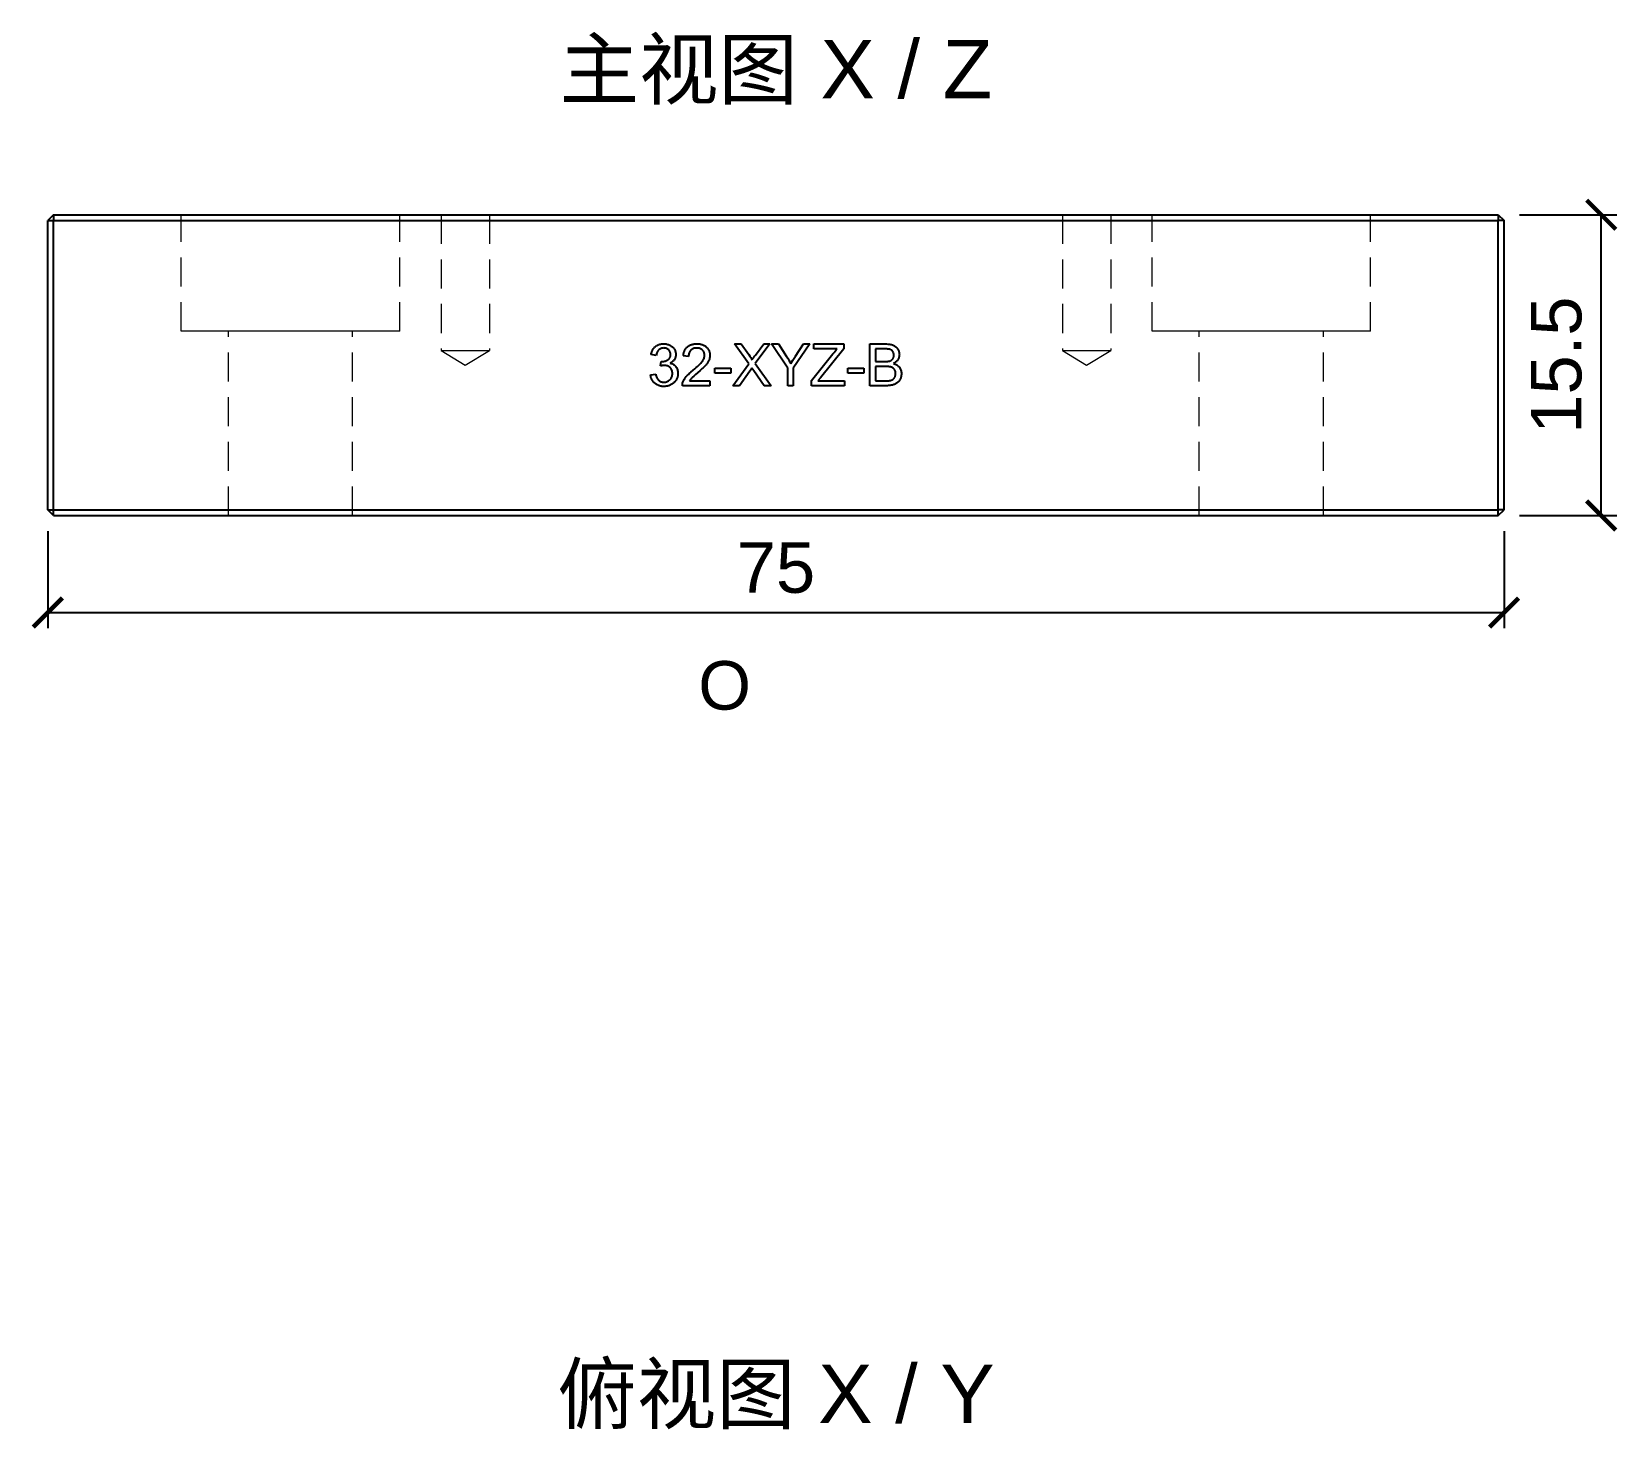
# Model space of a CAD drawing. Header units: millimetres. Extents: x 10 to 676, y 54 to 273.
# Drawn here: x 122.7 to 204.3, y 135.2 to 207.2 of the extents above; entities that cross this region are included whole.
import ezdxf
from ezdxf.enums import TextEntityAlignment as Align

# ---------------------------------------------------------------- set-up
doc = ezdxf.new("R2010")
doc.units = ezdxf.units.MM
doc.linetypes.add('WP_HIDDEN', pattern=[2.3, 1.5, -0.8])
for name, color, linetype, lineweight in [('ANNOTATIONS', 7, 'CONTINUOUS', 18), ('DIMENSIONS', 7, 'CONTINUOUS', 18), ('HIDDEN', 7, 'WP_HIDDEN', 13), ('VISIBLE', 7, 'CONTINUOUS', 25)]:
    doc.layers.add(name, color=color, linetype=linetype, lineweight=lineweight)
doc.styles.add('CJK', font='Arial Unicode.ttf')
doc.styles.add('OpenSansCondensed-Light', font='OpenSansCondensed-Light.ttf')
doc.dimstyles.new('EZDXF', dxfattribs={"dimtxt": 0.25, "dimasz": 0.175, "dimexe": 0.375, "dimexo": 0.125, "dimgap": 0.1, "dimtad": 1, "dimlfac": 100, "dimzin": 12, "dimdsep": 46, "dimtxsty": 'OpenSansCondensed-Light', "dimblk": 'ARCHTICK', "dimcen": 2.5, "dimazin": 3, "dimtfac": 0.5, "dimtmove": 2, "dimatfit": 3})

# ---------------------------------------------------------------- blocks, each defined once
blk = doc.blocks.new('_ARCHTICK')
at = {"color": 0, "linetype": 'BYBLOCK', "const_width": 0.15}
blk.add_lwpolyline([(-0.5, -0.5), (0.5, 0.5)], dxfattribs=at)

msp = doc.modelspace()

# ---------------------------------------------------------------- linework, layer by layer
at = {"layer": 'HIDDEN'}
for p, q in [((130.375, 191.75), (130.375, 197.75)), ((141.625, 191.75), (141.625, 197.75)), ((143.75, 197.75), (143.75, 190.75)), ((146.25, 197.75), (146.25, 190.75)), ((175.75, 197.75), (175.75, 190.75)), ((178.25, 197.75), (178.25, 190.75)), ((180.375, 191.75), (180.375, 197.75)), ((191.625, 191.75), (191.625, 197.75)), ((132.8, 182.25), (132.8, 191.75)), ((139.2, 182.25), (139.2, 191.75)), ((182.8, 182.25), (182.8, 191.75)), ((189.2, 182.25), (189.2, 191.75)), ((143.75, 190.75), (145, 189.99892)), ((145, 189.99892), (146.25, 190.75)), ((175.75, 190.75), (177, 189.99892)), ((177, 189.99892), (178.25, 190.75))]:
    msp.add_line(p, q, dxfattribs=at)
for points in [[(141.625, 197.75), (141.48397, 197.75), (141.06795, 197.75), (140.3978, 197.75), (139.50713, 197.75), (138.4406, 197.75), (137.25168, 197.75), (136, 197.75), (134.74832, 197.75), (133.5594, 197.75), (132.49287, 197.75), (131.6022, 197.75), (130.93205, 197.75), (130.51603, 197.75), (130.375, 197.75)], [(143.75, 197.75), (143.78134, 197.75), (143.87379, 197.75), (144.02271, 197.75), (144.22064, 197.75), (144.45765, 197.75), (144.72185, 197.75), (145, 197.75), (145.27815, 197.75), (145.54235, 197.75), (145.77936, 197.75), (145.97729, 197.75), (146.12621, 197.75), (146.21866, 197.75), (146.25, 197.75)], [(175.75, 197.75), (175.78134, 197.75), (175.87379, 197.75), (176.02271, 197.75), (176.22064, 197.75), (176.45765, 197.75), (176.72185, 197.75), (177, 197.75), (177.27815, 197.75), (177.54235, 197.75), (177.77936, 197.75), (177.97729, 197.75), (178.12621, 197.75), (178.21866, 197.75), (178.25, 197.75)], [(191.625, 197.75), (191.48397, 197.75), (191.06795, 197.75), (190.3978, 197.75), (189.50713, 197.75), (188.4406, 197.75), (187.25168, 197.75), (186, 197.75), (184.74832, 197.75), (183.5594, 197.75), (182.49287, 197.75), (181.6022, 197.75), (180.93205, 197.75), (180.51603, 197.75), (180.375, 197.75)], [(141.625, 191.75), (141.48397, 191.75), (141.06795, 191.75), (140.3978, 191.75), (139.50713, 191.75), (138.4406, 191.75), (137.25168, 191.75), (136, 191.75), (134.74832, 191.75), (133.5594, 191.75), (132.49287, 191.75), (131.6022, 191.75), (130.93205, 191.75), (130.51603, 191.75), (130.375, 191.75)], [(139.2, 191.75), (139.11977, 191.75), (138.8831, 191.75), (138.50186, 191.75), (137.99517, 191.75), (137.38843, 191.75), (136.71207, 191.75), (136, 191.75), (135.28793, 191.75), (134.61157, 191.75), (134.00483, 191.75), (133.49814, 191.75), (133.1169, 191.75), (132.88023, 191.75), (132.8, 191.75)], [(191.625, 191.75), (191.48397, 191.75), (191.06795, 191.75), (190.3978, 191.75), (189.50713, 191.75), (188.4406, 191.75), (187.25168, 191.75), (186, 191.75), (184.74832, 191.75), (183.5594, 191.75), (182.49287, 191.75), (181.6022, 191.75), (180.93205, 191.75), (180.51603, 191.75), (180.375, 191.75)], [(189.2, 191.75), (189.11977, 191.75), (188.8831, 191.75), (188.50186, 191.75), (187.99517, 191.75), (187.38843, 191.75), (186.71207, 191.75), (186, 191.75), (185.28793, 191.75), (184.61157, 191.75), (184.00483, 191.75), (183.49814, 191.75), (183.1169, 191.75), (182.88023, 191.75), (182.8, 191.75)], [(143.75, 190.75), (143.78134, 190.75), (143.87379, 190.75), (144.02271, 190.75), (144.22064, 190.75), (144.45765, 190.75), (144.72185, 190.75), (145, 190.75), (145.27815, 190.75), (145.54235, 190.75), (145.77936, 190.75), (145.97729, 190.75), (146.12621, 190.75), (146.21866, 190.75), (146.25, 190.75)], [(175.75, 190.75), (175.78134, 190.75), (175.87379, 190.75), (176.02271, 190.75), (176.22064, 190.75), (176.45765, 190.75), (176.72185, 190.75), (177, 190.75), (177.27815, 190.75), (177.54235, 190.75), (177.77936, 190.75), (177.97729, 190.75), (178.12621, 190.75), (178.21866, 190.75), (178.25, 190.75)], [(139.2, 182.25), (139.11977, 182.25), (138.8831, 182.25), (138.50186, 182.25), (137.99517, 182.25), (137.38843, 182.25), (136.71207, 182.25), (136, 182.25), (135.28793, 182.25), (134.61157, 182.25), (134.00483, 182.25), (133.49814, 182.25), (133.1169, 182.25), (132.88023, 182.25), (132.8, 182.25)], [(189.2, 182.25), (189.11977, 182.25), (188.8831, 182.25), (188.50186, 182.25), (187.99517, 182.25), (187.38843, 182.25), (186.71207, 182.25), (186, 182.25), (185.28793, 182.25), (184.61157, 182.25), (184.00483, 182.25), (183.49814, 182.25), (183.1169, 182.25), (182.88023, 182.25), (182.8, 182.25)]]:
    msp.add_lwpolyline(points, dxfattribs=at)
at = {"layer": 'VISIBLE'}
for p, q in [((123.8, 197.75), (123.5, 197.45)), ((123.8, 197.75), (123.8, 197.45)), ((123.8, 197.75), (198.2, 197.75)), ((198.2, 197.75), (198.2, 197.45)), ((198.2, 197.75), (198.5, 197.45)), ((123.5, 182.55), (123.5, 197.45)), ((123.5, 197.45), (123.8, 197.45)), ((123.8, 182.55), (123.8, 197.45)), ((123.8, 197.45), (198.2, 197.45)), ((198.2, 182.55), (198.2, 197.45)), ((198.5, 197.45), (198.2, 197.45)), ((198.5, 182.55), (198.5, 197.45)), ((155.0352, 191.07945), (155.06355, 191.08573)), ((155.06355, 191.08573), (155.09255, 191.09087)), ((155.09255, 191.09087), (155.1222, 191.09486)), ((155.1222, 191.09486), (155.15251, 191.09772)), ((155.15251, 191.09772), (155.21509, 191.1)), ((155.21509, 191.1), (155.25871, 191.09882)), ((155.25871, 191.09882), (155.30146, 191.09527)), ((155.30146, 191.09527), (155.34334, 191.08936)), ((155.34334, 191.08936), (155.38435, 191.08109)), ((156.71485, 191.07759), (156.74785, 191.08444)), ((156.74785, 191.08444), (156.78183, 191.09004)), ((156.78183, 191.09004), (156.81679, 191.0944)), ((156.81679, 191.0944), (156.85272, 191.09751)), ((156.85272, 191.09751), (156.88962, 191.09938)), ((156.88962, 191.09938), (156.9275, 191.1)), ((156.9275, 191.1), (156.96573, 191.09933)), ((156.96573, 191.09933), (157.00295, 191.09732)), ((157.00295, 191.09732), (157.03916, 191.09396)), ((157.03916, 191.09396), (157.07437, 191.08926)), ((157.07437, 191.08926), (157.10856, 191.08322)), ((157.10856, 191.08322), (157.14174, 191.07584)), ((158.87343, 191.09119), (159.21268, 191.09119)), ((159.60774, 190.06021), (158.87343, 191.09119)), ((159.21268, 191.09119), (159.60334, 190.53899)), ((160.69012, 191.09119), (159.93378, 190.07637)), ((159.947, 190.51989), (160.38024, 191.09119)), ((160.38024, 191.09119), (160.69012, 191.09119)), ((160.77677, 191.09119), (161.12336, 191.09119)), ((161.60654, 189.8502), (160.77677, 191.09119)), ((161.12336, 191.09119), (161.5478, 190.44206)), ((162.7506, 191.09119), (161.89146, 189.8502)), ((162.0016, 190.45821), (162.41869, 191.09119)), ((162.41869, 191.09119), (162.7506, 191.09119)), ((162.95915, 191.09119), (164.5012, 191.09119)), ((162.95915, 190.83712), (162.95915, 191.09119)), ((164.5012, 191.09119), (164.5012, 190.83712)), ((165.83324, 191.09119), (166.64099, 191.09119)), ((165.83324, 188.93818), (165.83324, 191.09119)), ((166.64099, 191.09119), (166.70114, 191.09017)), ((166.70114, 191.09017), (166.75825, 191.0871)), ((166.75825, 191.0871), (166.8123, 191.082)), ((154.56742, 190.54192), (154.58147, 190.60651)), ((154.83178, 190.49493), (154.56742, 190.54192)), ((154.58147, 190.60651), (154.59937, 190.66735)), ((154.59937, 190.66735), (154.60976, 190.69637)), ((154.60976, 190.69637), (154.62112, 190.72446)), ((154.62112, 190.72446), (154.63344, 190.75161)), ((154.63344, 190.75161), (154.64673, 190.77782)), ((154.64673, 190.77782), (154.66098, 190.8031)), ((154.66098, 190.8031), (154.67619, 190.82744)), ((154.67619, 190.82744), (154.69237, 190.85085)), ((154.69237, 190.85085), (154.70951, 190.87333)), ((154.70951, 190.87333), (154.72762, 190.89487)), ((154.72762, 190.89487), (154.74669, 190.91547)), ((154.74669, 190.91547), (154.76672, 190.93514)), ((154.76672, 190.93514), (154.78772, 190.95387)), ((154.78772, 190.95387), (154.80952, 190.97157)), ((154.80952, 190.97157), (154.83198, 190.98812)), ((154.84027, 190.54188), (154.83178, 190.49493)), ((154.83198, 190.98812), (154.8551, 191.00353)), ((154.85105, 190.5858), (154.84027, 190.54188)), ((154.86413, 190.62669), (154.85105, 190.5858)), ((154.8551, 191.00353), (154.87886, 191.0178)), ((154.87951, 190.66455), (154.86413, 190.62669)), ((154.87886, 191.0178), (154.90329, 191.03093)), ((154.89718, 190.69939), (154.87951, 190.66455)), ((154.91714, 190.73119), (154.89718, 190.69939)), ((154.90329, 191.03093), (154.92836, 191.04292)), ((154.9394, 190.75997), (154.91714, 190.73119)), ((154.92836, 191.04292), (154.95409, 191.05376)), ((154.96395, 190.78571), (154.9394, 190.75997)), ((154.95409, 191.05376), (154.98047, 191.06347)), ((154.99046, 190.80843), (154.96395, 190.78571)), ((154.98047, 191.06347), (155.00751, 191.07203)), ((155.01857, 190.82812), (154.99046, 190.80843)), ((155.00751, 191.07203), (155.0352, 191.07945)), ((155.04828, 190.84478), (155.01857, 190.82812)), ((155.07961, 190.85841), (155.04828, 190.84478)), ((155.11254, 190.86901), (155.07961, 190.85841)), ((155.14707, 190.87659), (155.11254, 190.86901)), ((155.18321, 190.88113), (155.14707, 190.87659)), ((155.22096, 190.88264), (155.18321, 190.88113)), ((155.25898, 190.88115), (155.22096, 190.88264)), ((155.29522, 190.87668), (155.25898, 190.88115)), ((155.32966, 190.86922), (155.29522, 190.87668)), ((155.36232, 190.85878), (155.32966, 190.86922)), ((155.39318, 190.84535), (155.36232, 190.85878)), ((155.38435, 191.08109), (155.42448, 191.07046)), ((155.42225, 190.82895), (155.39318, 190.84535)), ((155.40401, 190.25398), (155.43832, 190.27463)), ((155.44954, 190.80956), (155.42225, 190.82895)), ((155.42448, 191.07046), (155.46374, 191.05746)), ((155.43832, 190.27463), (155.45468, 190.28602)), ((155.47503, 190.78718), (155.44954, 190.80956)), ((155.45468, 190.28602), (155.46998, 190.29815)), ((155.46374, 191.05746), (155.50213, 191.04209)), ((155.46998, 190.29815), (155.48424, 190.31103)), ((155.4981, 190.76254), (155.47503, 190.78718)), ((155.48424, 190.31103), (155.49743, 190.32466)), ((155.49743, 190.32466), (155.50957, 190.33903)), ((155.51808, 190.73633), (155.4981, 190.76254)), ((155.50213, 191.04209), (155.53965, 191.02437)), ((155.50957, 190.33903), (155.52065, 190.35415)), ((155.53499, 190.70857), (155.51808, 190.73633)), ((155.52065, 190.35415), (155.53068, 190.37001)), ((155.53068, 190.37001), (155.53965, 190.38662)), ((155.54883, 190.67924), (155.53499, 190.70857)), ((155.53965, 191.02437), (155.57565, 191.0046)), ((155.53965, 190.38662), (155.54757, 190.40397)), ((155.54757, 190.40397), (155.55443, 190.42207)), ((155.55959, 190.64835), (155.54883, 190.67924)), ((155.55443, 190.42207), (155.56024, 190.44091)), ((155.56728, 190.6159), (155.55959, 190.64835)), ((155.56024, 190.44091), (155.56499, 190.46051)), ((155.56499, 190.46051), (155.57132, 190.50193)), ((155.57189, 190.5819), (155.56728, 190.6159)), ((155.57132, 190.50193), (155.57343, 190.54633)), ((155.57343, 190.54633), (155.57189, 190.5819)), ((155.57565, 191.0046), (155.60946, 190.98311)), ((155.60946, 190.98311), (155.64109, 190.9599)), ((155.64109, 190.9599), (155.67054, 190.93496)), ((155.67054, 190.93496), (155.69782, 190.90831)), ((155.69782, 190.90831), (155.72291, 190.87994)), ((155.72291, 190.87994), (155.74582, 190.84984)), ((155.74582, 190.84984), (155.76656, 190.81802)), ((155.77023, 190.28638), (155.75038, 190.25848)), ((155.76656, 190.81802), (155.78497, 190.78509)), ((155.78778, 190.31541), (155.77023, 190.28638)), ((155.78497, 190.78509), (155.80093, 190.75166)), ((155.803, 190.34522), (155.78778, 190.31541)), ((155.80093, 190.75166), (155.81443, 190.71772)), ((155.81587, 190.37581), (155.803, 190.34522)), ((155.81443, 190.71772), (155.82548, 190.68328)), ((155.8264, 190.40718), (155.81587, 190.37581)), ((155.82548, 190.68328), (155.83408, 190.64833)), ((155.83459, 190.43933), (155.8264, 190.40718)), ((155.83408, 190.64833), (155.84022, 190.61288)), ((155.84045, 190.47225), (155.83459, 190.43933)), ((155.84022, 190.61288), (155.8439, 190.57692)), ((155.84396, 190.50596), (155.84045, 190.47225)), ((155.8439, 190.57692), (155.84513, 190.54045)), ((155.84513, 190.54045), (155.84396, 190.50596)), ((156.22844, 190.4773), (156.23253, 190.51474)), ((156.50013, 190.4494), (156.22844, 190.4773)), ((156.23253, 190.51474), (156.23782, 190.55104)), ((156.23782, 190.55104), (156.24432, 190.58622)), ((156.24432, 190.58622), (156.25203, 190.62026)), ((156.25203, 190.62026), (156.26094, 190.65318)), ((156.26094, 190.65318), (156.27105, 190.68496)), ((156.27105, 190.68496), (156.28237, 190.71562)), ((156.28237, 190.71562), (156.29489, 190.74514)), ((156.29489, 190.74514), (156.30862, 190.77354)), ((156.30862, 190.77354), (156.32355, 190.8008)), ((156.32355, 190.8008), (156.33969, 190.82694)), ((156.33969, 190.82694), (156.35703, 190.85194)), ((156.35703, 190.85194), (156.37558, 190.87581)), ((156.37558, 190.87581), (156.39533, 190.89856)), ((156.39533, 190.89856), (156.41629, 190.92017)), ((156.41629, 190.92017), (156.43845, 190.94065)), ((156.43845, 190.94065), (156.4617, 190.95995)), ((156.4617, 190.95995), (156.48593, 190.978)), ((156.48593, 190.978), (156.51113, 190.99481)), ((156.50227, 190.49869), (156.50013, 190.4494)), ((156.50794, 190.54523), (156.50227, 190.49869)), ((156.51714, 190.58901), (156.50794, 190.54523)), ((156.51113, 190.99481), (156.53731, 191.01037)), ((156.52987, 190.63004), (156.51714, 190.58901)), ((156.54614, 190.66832), (156.52987, 190.63004)), ((156.53731, 191.01037), (156.56446, 191.02468)), ((156.56595, 190.70384), (156.54614, 190.66832)), ((156.56446, 191.02468), (156.59259, 191.03776)), ((156.58928, 190.73661), (156.56595, 190.70384)), ((156.61615, 190.76662), (156.58928, 190.73661)), ((156.59259, 191.03776), (156.62169, 191.04958)), ((156.64599, 190.79347), (156.61615, 190.76662)), ((156.62169, 191.04958), (156.65177, 191.06016)), ((156.6782, 190.81674), (156.64599, 190.79347)), ((156.65177, 191.06016), (156.68282, 191.0695)), ((156.71281, 190.83643), (156.6782, 190.81674)), ((156.68282, 191.0695), (156.71485, 191.07759)), ((156.7498, 190.85254), (156.71281, 190.83643)), ((156.78918, 190.86507), (156.7498, 190.85254)), ((156.83094, 190.87402), (156.78918, 190.86507)), ((156.87509, 190.87939), (156.83094, 190.87402)), ((156.92163, 190.88117), (156.87509, 190.87939)), ((156.96572, 190.87949), (156.92163, 190.88117)), ((157.00768, 190.87443), (156.96572, 190.87949)), ((157.04751, 190.866), (157.00768, 190.87443)), ((157.0852, 190.85419), (157.04751, 190.866)), ((157.12075, 190.83901), (157.0852, 190.85419)), ((157.15418, 190.82046), (157.12075, 190.83901)), ((157.14174, 191.07584), (157.17391, 191.06711)), ((157.18546, 190.79853), (157.15418, 190.82046)), ((157.17391, 191.06711), (157.20507, 191.05704)), ((157.21462, 190.77323), (157.18546, 190.79853)), ((157.20507, 191.05704), (157.23523, 191.04563)), ((157.24095, 190.74548), (157.21462, 190.77323)), ((157.23252, 190.23194), (157.25758, 190.27312)), ((157.23523, 191.04563), (157.26437, 191.03288)), ((157.26377, 190.71618), (157.24095, 190.74548)), ((157.25758, 190.27312), (157.27878, 190.31372)), ((157.28308, 190.68535), (157.26377, 190.71618)), ((157.26437, 191.03288), (157.2925, 191.01878)), ((157.27878, 190.31372), (157.29613, 190.35376)), ((157.29888, 190.65299), (157.28308, 190.68535)), ((157.2925, 191.01878), (157.31963, 191.00335)), ((157.29613, 190.35376), (157.30962, 190.39321)), ((157.31117, 190.61908), (157.29888, 190.65299)), ((157.30962, 190.39321), (157.31926, 190.4321)), ((157.31995, 190.58364), (157.31117, 190.61908)), ((157.31926, 190.4321), (157.32504, 190.47041)), ((157.31963, 191.00335), (157.34574, 190.98657)), ((157.32521, 190.54666), (157.31995, 190.58364)), ((157.32504, 190.47041), (157.32697, 190.50814)), ((157.32697, 190.50814), (157.32521, 190.54666)), ((157.34574, 190.98657), (157.37084, 190.96844)), ((157.37084, 190.96844), (157.39494, 190.94898)), ((157.39494, 190.94898), (157.41802, 190.92817)), ((157.41802, 190.92817), (157.4399, 190.90637)), ((157.4399, 190.90637), (157.46036, 190.88393)), ((157.46036, 190.88393), (157.47941, 190.86084)), ((157.47941, 190.86084), (157.49705, 190.83712)), ((157.49705, 190.83712), (157.51328, 190.81275)), ((157.51328, 190.81275), (157.5281, 190.78773)), ((157.5281, 190.78773), (157.54151, 190.76208)), ((157.54151, 190.76208), (157.5535, 190.73578)), ((157.55819, 190.27947), (157.54579, 190.2482)), ((157.5535, 190.73578), (157.56409, 190.70884)), ((157.56893, 190.31089), (157.55819, 190.27947)), ((157.56409, 190.70884), (157.57326, 190.68126)), ((157.57801, 190.34244), (157.56893, 190.31089)), ((157.57326, 190.68126), (157.58102, 190.65303)), ((157.58545, 190.37413), (157.57801, 190.34244)), ((157.58102, 190.65303), (157.58737, 190.62417)), ((157.59123, 190.40596), (157.58545, 190.37413)), ((157.58737, 190.62417), (157.59231, 190.59466)), ((157.59536, 190.43793), (157.59123, 190.40596)), ((157.59231, 190.59466), (157.59584, 190.5645)), ((157.59784, 190.47003), (157.59536, 190.43793)), ((157.59584, 190.5645), (157.59796, 190.53371)), ((157.59866, 190.50227), (157.59784, 190.47003)), ((157.59796, 190.53371), (157.59866, 190.50227)), ((159.60334, 190.53899), (159.65988, 190.45803)), ((159.65988, 190.45803), (159.70761, 190.38698)), ((159.70761, 190.38698), (159.74653, 190.32585)), ((159.74653, 190.32585), (159.77664, 190.27463)), ((159.77664, 190.27463), (159.81427, 190.33402)), ((159.81427, 190.33402), (159.85521, 190.39469)), ((159.85521, 190.39469), (159.89945, 190.45665)), ((159.89945, 190.45665), (159.947, 190.51989)), ((161.5478, 190.44206), (161.60553, 190.351)), ((161.60553, 190.351), (161.66125, 190.25995)), ((161.87383, 190.25738), (161.93515, 190.35513)), ((161.93515, 190.35513), (162.0016, 190.45821)), ((162.83431, 189.20254), (163.93725, 190.58158)), ((164.16048, 190.83712), (162.95915, 190.83712)), ((164.5012, 190.83712), (163.29252, 189.34352)), ((163.93725, 190.58158), (163.99526, 190.65262)), ((163.99526, 190.65262), (164.0518, 190.71889)), ((164.0518, 190.71889), (164.10688, 190.78039)), ((164.10688, 190.78039), (164.16048, 190.83712)), ((166.11816, 190.83712), (166.11816, 190.18652)), ((166.54846, 190.83712), (166.11816, 190.83712)), ((166.65595, 190.83523), (166.54846, 190.83712)), ((166.70329, 190.83288), (166.65595, 190.83523)), ((166.74636, 190.82959), (166.70329, 190.83288)), ((166.78517, 190.82536), (166.74636, 190.82959)), ((166.8197, 190.82018), (166.78517, 190.82536)), ((166.8123, 191.082), (166.8633, 191.07485)), ((166.84997, 190.81407), (166.8197, 190.82018)), ((166.87597, 190.80701), (166.84997, 190.81407)), ((166.8633, 191.07485), (166.91125, 191.06566)), ((166.89914, 190.79868), (166.87597, 190.80701)), ((166.92094, 190.78874), (166.89914, 190.79868)), ((166.91125, 191.06566), (166.95615, 191.05443)), ((166.94137, 190.7772), (166.92094, 190.78874)), ((166.96041, 190.76405), (166.94137, 190.7772)), ((166.95068, 190.25444), (166.97032, 190.26851)), ((166.95615, 191.05443), (166.99799, 191.04115)), ((166.97808, 190.7493), (166.96041, 190.76405)), ((166.97032, 190.26851), (166.98827, 190.2839)), ((166.99438, 190.73294), (166.97808, 190.7493)), ((166.98827, 190.2839), (167.00455, 190.30063)), ((167.00929, 190.71497), (166.99438, 190.73294)), ((166.99799, 191.04115), (167.03678, 191.02583)), ((167.00455, 190.30063), (167.01916, 190.31869)), ((167.02283, 190.69539), (167.00929, 190.71497)), ((167.01916, 190.31869), (167.03207, 190.33801)), ((167.03488, 190.67462), (167.02283, 190.69539)), ((167.03207, 190.33801), (167.04325, 190.35853)), ((167.04532, 190.65303), (167.03488, 190.67462)), ((167.03678, 191.02583), (167.07304, 191.00839)), ((167.04325, 190.35853), (167.05272, 190.38024)), ((167.05415, 190.63065), (167.04532, 190.65303)), ((167.05272, 190.38024), (167.06046, 190.40314)), ((167.06138, 190.60746), (167.05415, 190.63065)), ((167.06046, 190.40314), (167.06649, 190.42723)), ((167.067, 190.58347), (167.06138, 190.60746)), ((167.06649, 190.42723), (167.07079, 190.45252)), ((167.07102, 190.55867), (167.067, 190.58347)), ((167.07079, 190.45252), (167.07337, 190.479)), ((167.07343, 190.53308), (167.07102, 190.55867)), ((167.07304, 191.00839), (167.10728, 190.98875)), ((167.07337, 190.479), (167.07423, 190.50668)), ((167.07423, 190.50668), (167.07343, 190.53308)), ((167.10728, 190.98875), (167.13949, 190.96691)), ((167.13949, 190.96691), (167.16969, 190.94286)), ((167.16969, 190.94286), (167.19787, 190.91661)), ((167.19787, 190.91661), (167.22403, 190.88815)), ((167.22403, 190.88815), (167.24817, 190.85749)), ((167.24817, 190.85749), (167.27029, 190.82463)), ((167.27984, 190.28051), (167.25992, 190.25077)), ((167.27029, 190.82463), (167.29009, 190.79048)), ((167.29739, 190.31123), (167.27984, 190.28051)), ((167.29009, 190.79048), (167.30724, 190.75593)), ((167.31261, 190.34246), (167.29739, 190.31123)), ((167.30724, 190.75593), (167.32175, 190.72099)), ((167.32548, 190.3742), (167.31261, 190.34246)), ((167.32175, 190.72099), (167.33363, 190.68566)), ((167.33601, 190.40644), (167.32548, 190.3742)), ((167.33363, 190.68566), (167.34286, 190.64995)), ((167.34421, 190.43919), (167.33601, 190.40644)), ((167.34286, 190.64995), (167.34946, 190.61384)), ((167.35006, 190.47244), (167.34421, 190.43919)), ((167.34946, 190.61384), (167.35342, 190.57734)), ((167.35357, 190.50619), (167.35006, 190.47244)), ((167.35342, 190.57734), (167.35474, 190.54045)), ((167.35474, 190.54045), (167.35357, 190.50619)), ((154.54099, 189.50654), (154.80534, 189.54179)), ((154.54492, 189.47334), (154.54099, 189.50654)), ((154.55011, 189.44091), (154.54492, 189.47334)), ((154.80534, 189.54179), (154.81772, 189.48758)), ((154.81772, 189.48758), (154.8321, 189.43729)), ((155.06235, 189.95741), (155.09172, 190.18945)), ((155.11586, 189.97026), (155.06235, 189.95741)), ((155.09172, 190.18945), (155.13431, 190.18652)), ((155.16479, 189.97944), (155.11586, 189.97026)), ((155.13431, 190.18652), (155.17601, 190.18789)), ((155.20912, 189.98495), (155.16479, 189.97944)), ((155.17601, 190.18789), (155.21665, 190.19202)), ((155.24887, 189.98678), (155.20912, 189.98495)), ((155.21665, 190.19202), (155.25623, 190.19891)), ((155.29375, 189.98494), (155.24887, 189.98678)), ((155.25623, 190.19891), (155.29476, 190.20854)), ((155.33662, 189.97939), (155.29375, 189.98494)), ((155.29476, 190.20854), (155.33223, 190.22094)), ((155.33223, 190.22094), (155.36865, 190.23608)), ((155.37746, 189.97016), (155.33662, 189.97939)), ((155.36865, 190.23608), (155.40401, 190.25398)), ((155.41629, 189.95723), (155.37746, 189.97016)), ((155.4531, 189.9406), (155.41629, 189.95723)), ((155.48788, 189.92028), (155.4531, 189.9406)), ((155.52065, 189.89627), (155.48788, 189.92028)), ((155.5514, 189.86856), (155.52065, 189.89627)), ((155.58406, 190.1219), (155.54846, 190.10427)), ((155.54846, 190.10427), (155.59486, 190.09178)), ((155.57928, 189.838), (155.5514, 189.86856)), ((155.60345, 189.80545), (155.57928, 189.838)), ((155.6174, 190.14099), (155.58406, 190.1219)), ((155.59486, 190.09178), (155.6386, 190.07632)), ((155.62389, 189.77091), (155.60345, 189.80545)), ((155.64849, 190.16155), (155.6174, 190.14099)), ((155.64062, 189.73436), (155.62389, 189.77091)), ((155.6386, 190.07632), (155.67968, 190.05791)), ((155.65363, 189.69582), (155.64062, 189.73436)), ((155.67734, 190.18358), (155.64849, 190.16155)), ((155.65229, 189.43371), (155.66233, 189.47662)), ((155.66293, 189.65529), (155.65363, 189.69582)), ((155.66233, 189.47662), (155.66835, 189.52146)), ((155.6685, 189.61275), (155.66293, 189.65529)), ((155.66835, 189.52146), (155.67036, 189.56822)), ((155.67036, 189.56822), (155.6685, 189.61275)), ((155.70393, 190.20708), (155.67734, 190.18358)), ((155.67968, 190.05791), (155.71809, 190.03653)), ((155.72828, 190.23204), (155.70393, 190.20708)), ((155.71809, 190.03653), (155.75384, 190.0122)), ((155.75038, 190.25848), (155.72828, 190.23204)), ((155.75384, 190.0122), (155.78693, 189.9849)), ((155.78693, 189.9849), (155.81736, 189.95464)), ((155.81736, 189.95464), (155.84513, 189.92143)), ((155.84513, 189.92143), (155.86991, 189.88564)), ((155.86991, 189.88564), (155.89139, 189.84768)), ((155.89139, 189.84768), (155.90956, 189.80753)), ((155.90956, 189.80753), (155.92443, 189.7652)), ((155.92443, 189.7652), (155.936, 189.7207)), ((155.936, 189.7207), (155.94426, 189.67401)), ((155.94364, 189.47138), (155.93802, 189.43848)), ((155.94766, 189.50495), (155.94364, 189.47138)), ((155.94426, 189.67401), (155.94922, 189.62514)), ((155.95006, 189.53919), (155.94766, 189.50495)), ((155.94922, 189.62514), (155.95087, 189.5741)), ((155.95087, 189.5741), (155.95006, 189.53919)), ((156.41496, 189.44408), (156.44988, 189.48139)), ((156.44988, 189.48139), (156.48812, 189.52008)), ((156.48812, 189.52008), (156.52969, 189.56015)), ((156.52969, 189.56015), (156.57459, 189.60159)), ((156.57459, 189.60159), (156.62281, 189.64441)), ((156.62281, 189.64441), (156.72924, 189.73418)), ((156.72924, 189.73418), (156.81343, 189.80427)), ((156.85444, 189.51457), (156.76742, 189.4388)), ((156.81343, 189.80427), (156.89051, 189.87062)), ((156.96275, 189.60641), (156.85444, 189.51457)), ((156.89051, 189.87062), (156.96048, 189.93323)), ((156.96048, 189.93323), (157.02333, 189.99211)), ((157.09506, 189.72041), (156.96275, 189.60641)), ((157.02333, 189.99211), (157.07907, 190.04724)), ((157.07907, 190.04724), (157.1277, 190.09863)), ((157.20709, 189.82156), (157.09506, 189.72041)), ((157.1277, 190.09863), (157.16921, 190.14628)), ((157.16921, 190.14628), (157.2036, 190.19019)), ((157.2036, 190.19019), (157.23252, 190.23194)), ((157.2555, 189.86732), (157.20709, 189.82156)), ((157.29884, 189.90986), (157.2555, 189.86732)), ((157.3371, 189.94919), (157.29884, 189.90986)), ((157.37029, 189.98531), (157.3371, 189.94919)), ((157.39986, 190.01962), (157.37029, 189.98531)), ((157.42725, 190.05351), (157.39986, 190.01962)), ((157.45246, 190.08699), (157.42725, 190.05351)), ((157.47548, 190.12006), (157.45246, 190.08699)), ((157.49633, 190.15271), (157.47548, 190.12006)), ((157.515, 190.18495), (157.49633, 190.15271)), ((157.53149, 190.21678), (157.515, 190.18495)), ((157.54579, 190.2482), (157.53149, 190.21678)), ((157.85567, 189.8502), (158.66782, 189.8502)), ((157.85567, 189.58438), (157.85567, 189.8502)), ((158.66782, 189.58438), (157.85567, 189.58438)), ((158.66782, 189.8502), (158.66782, 189.58438)), ((158.77503, 188.93818), (159.60774, 190.06021)), ((159.65768, 189.68865), (159.11722, 188.93818)), ((159.6988, 189.75107), (159.65768, 189.68865)), ((159.76048, 189.8502), (159.6988, 189.75107)), ((159.80821, 189.7753), (159.76048, 189.8502)), ((159.85447, 189.70628), (159.80821, 189.7753)), ((160.3964, 188.93818), (159.85447, 189.70628)), ((159.93378, 190.07637), (160.74887, 188.93818)), ((161.60654, 188.93818), (161.60654, 189.8502)), ((161.66125, 190.25995), (161.71494, 190.16889)), ((161.71494, 190.16889), (161.76662, 190.07784)), ((161.76662, 190.07784), (161.81766, 190.16494)), ((161.81766, 190.16494), (161.87383, 190.25738)), ((161.89146, 189.8502), (161.89146, 188.93818)), ((164.70681, 189.8502), (165.51896, 189.8502)), ((164.70681, 189.58438), (164.70681, 189.8502)), ((165.51896, 189.58438), (164.70681, 189.58438)), ((165.51896, 189.8502), (165.51896, 189.58438)), ((166.11816, 190.18652), (166.58371, 190.18652)), ((166.11816, 189.93244), (166.11816, 189.19226)), ((166.61602, 189.93244), (166.11816, 189.93244)), ((166.58371, 190.18652), (166.67174, 190.18808)), ((166.71281, 189.93019), (166.61602, 189.93244)), ((166.67174, 190.18808), (166.74636, 190.19276)), ((166.7567, 189.92738), (166.71281, 189.93019)), ((166.74636, 190.19276), (166.77865, 190.19627)), ((166.79758, 189.92345), (166.7567, 189.92738)), ((166.77865, 190.19627), (166.80759, 190.20056)), ((166.83545, 189.91839), (166.79758, 189.92345)), ((166.80759, 190.20056), (166.83317, 190.20563)), ((166.83317, 190.20563), (166.85541, 190.21148)), ((166.87032, 189.9122), (166.83545, 189.91839)), ((166.85541, 190.21148), (166.88174, 190.22022)), ((166.90219, 189.9049), (166.87032, 189.9122)), ((166.88174, 190.22022), (166.9064, 190.2303)), ((166.93104, 189.89646), (166.90219, 189.9049)), ((166.9064, 190.2303), (166.92938, 190.2417)), ((166.92938, 190.2417), (166.95068, 190.25444)), ((166.95765, 189.88664), (166.93104, 189.89646)), ((166.98276, 189.87517), (166.95765, 189.88664)), ((167.00639, 189.86204), (166.98276, 189.87517)), ((167.02852, 189.84726), (167.00639, 189.86204)), ((167.04916, 189.83083), (167.02852, 189.84726)), ((167.06831, 189.81275), (167.04916, 189.83083)), ((167.0903, 190.10317), (167.05367, 190.08371)), ((167.05367, 190.08371), (167.10109, 190.06813)), ((167.08597, 189.79302), (167.06831, 189.81275)), ((167.10214, 189.77163), (167.08597, 189.79302)), ((167.12453, 190.1241), (167.0903, 190.10317)), ((167.10109, 190.06813), (167.14569, 190.05003)), ((167.11659, 189.74892), (167.10214, 189.77163)), ((167.12912, 189.72523), (167.11659, 189.74892)), ((167.15638, 190.1465), (167.12453, 190.1241)), ((167.13972, 189.70055), (167.12912, 189.72523)), ((167.1484, 189.67488), (167.13972, 189.70055)), ((167.14569, 190.05003), (167.18747, 190.0294)), ((167.14718, 189.44331), (167.15317, 189.4656)), ((167.15514, 189.64823), (167.1484, 189.67488)), ((167.15317, 189.4656), (167.15783, 189.48865)), ((167.15996, 189.62059), (167.15514, 189.64823)), ((167.18585, 190.17036), (167.15638, 190.1465)), ((167.15783, 189.48865), (167.16116, 189.51246)), ((167.16285, 189.59196), (167.15996, 189.62059)), ((167.16116, 189.51246), (167.16315, 189.53703)), ((167.16382, 189.56235), (167.16285, 189.59196)), ((167.16315, 189.53703), (167.16382, 189.56235)), ((167.21293, 190.19569), (167.18585, 190.17036)), ((167.18747, 190.0294), (167.22642, 190.00624)), ((167.23762, 190.2225), (167.21293, 190.19569)), ((167.22642, 190.00624), (167.26255, 189.98056)), ((167.25992, 190.25077), (167.23762, 190.2225)), ((167.26255, 189.98056), (167.29586, 189.95236)), ((167.29586, 189.95236), (167.32634, 189.92164)), ((167.32634, 189.92164), (167.35401, 189.88838)), ((167.35401, 189.88838), (167.37862, 189.85309)), ((167.37862, 189.85309), (167.39995, 189.81624)), ((167.39995, 189.81624), (167.41799, 189.77782)), ((167.41799, 189.77782), (167.43276, 189.73785)), ((167.43276, 189.73785), (167.44425, 189.69632)), ((167.45003, 189.45189), (167.44304, 189.41641)), ((167.44425, 189.69632), (167.45245, 189.65322)), ((167.45502, 189.48805), (167.45003, 189.45189)), ((167.45245, 189.65322), (167.45737, 189.60857)), ((167.45801, 189.52487), (167.45502, 189.48805)), ((167.45737, 189.60857), (167.45901, 189.56235)), ((167.45901, 189.56235), (167.45801, 189.52487)), ((154.55655, 189.40927), (154.55011, 189.44091)), ((154.56426, 189.3784), (154.55655, 189.40927)), ((154.57321, 189.34832), (154.56426, 189.3784)), ((154.58343, 189.31902), (154.57321, 189.34832)), ((154.5949, 189.29049), (154.58343, 189.31902)), ((154.60763, 189.26275), (154.5949, 189.29049)), ((154.62161, 189.23579), (154.60763, 189.26275)), ((154.63685, 189.2096), (154.62161, 189.23579)), ((154.65335, 189.1842), (154.63685, 189.2096)), ((154.6711, 189.15958), (154.65335, 189.1842)), ((154.69011, 189.13574), (154.6711, 189.15958)), ((154.71037, 189.11268), (154.69011, 189.13574)), ((154.73189, 189.09039), (154.71037, 189.11268)), ((154.75467, 189.06889), (154.73189, 189.09039)), ((154.77845, 189.04844), (154.75467, 189.06889)), ((154.80299, 189.02931), (154.77845, 189.04844)), ((154.82827, 189.0115), (154.80299, 189.02931)), ((154.85431, 188.995), (154.82827, 189.0115)), ((154.8321, 189.43729), (154.84847, 189.39092)), ((154.84847, 189.39092), (154.86684, 189.34848)), ((154.8811, 188.97983), (154.85431, 188.995)), ((154.86684, 189.34848), (154.8872, 189.30996)), ((154.90864, 188.96597), (154.8811, 188.97983)), ((154.8872, 189.30996), (154.90957, 189.27537)), ((154.93693, 188.95344), (154.90864, 188.96597)), ((154.90957, 189.27537), (154.93393, 189.2447)), ((154.93393, 189.2447), (154.96028, 189.21796)), ((154.96597, 188.94222), (154.93693, 188.95344)), ((154.96028, 189.21796), (154.98838, 189.19472)), ((154.99577, 188.93233), (154.96597, 188.94222)), ((154.98838, 189.19472), (155.01797, 189.17459)), ((155.02631, 188.92375), (154.99577, 188.93233)), ((155.01797, 189.17459), (155.04905, 189.15755)), ((155.05761, 188.91649), (155.02631, 188.92375)), ((155.04905, 189.15755), (155.08163, 189.14361)), ((155.08966, 188.91056), (155.05761, 188.91649)), ((155.08163, 189.14361), (155.11569, 189.13277)), ((155.12246, 188.90594), (155.08966, 188.91056)), ((155.11569, 189.13277), (155.15125, 189.12502)), ((155.15601, 188.90264), (155.12246, 188.90594)), ((155.15125, 189.12502), (155.1883, 189.12037)), ((155.19031, 188.90066), (155.15601, 188.90264)), ((155.1883, 189.12037), (155.22684, 189.11883)), ((155.22537, 188.9), (155.19031, 188.90066)), ((155.26423, 188.90077), (155.22537, 188.9)), ((155.22684, 189.11883), (155.27256, 189.12084)), ((155.30224, 188.90306), (155.26423, 188.90077)), ((155.27256, 189.12084), (155.31647, 189.1269)), ((155.3394, 188.90689), (155.30224, 188.90306)), ((155.31647, 189.1269), (155.35856, 189.137)), ((155.37572, 188.91225), (155.3394, 188.90689)), ((155.35856, 189.137), (155.39885, 189.15113)), ((155.41118, 188.91915), (155.37572, 188.91225)), ((155.39885, 189.15113), (155.43732, 189.16931)), ((155.4458, 188.92757), (155.41118, 188.91915)), ((155.43732, 189.16931), (155.47398, 189.19152)), ((155.47957, 188.93753), (155.4458, 188.92757)), ((155.47398, 189.19152), (155.50882, 189.21777)), ((155.51248, 188.94902), (155.47957, 188.93753)), ((155.50882, 189.21777), (155.54186, 189.24806)), ((155.54455, 188.96204), (155.51248, 188.94902)), ((155.54186, 189.24806), (155.57197, 189.28134)), ((155.57577, 188.97659), (155.54455, 188.96204)), ((155.57197, 189.28134), (155.59808, 189.31654)), ((155.60614, 188.99267), (155.57577, 188.97659)), ((155.59808, 189.31654), (155.62016, 189.35367)), ((155.63566, 189.01028), (155.60614, 188.99267)), ((155.62016, 189.35367), (155.63823, 189.39272)), ((155.66434, 189.02943), (155.63566, 189.01028)), ((155.63823, 189.39272), (155.65229, 189.43371)), ((155.69216, 189.05011), (155.66434, 189.02943)), ((155.71913, 189.07232), (155.69216, 189.05011)), ((155.74526, 189.09606), (155.71913, 189.07232)), ((155.77016, 189.1209), (155.74526, 189.09606)), ((155.79345, 189.14642), (155.77016, 189.1209)), ((155.81513, 189.1726), (155.79345, 189.14642)), ((155.83521, 189.19946), (155.81513, 189.1726)), ((155.85369, 189.22699), (155.83521, 189.19946)), ((155.87055, 189.25519), (155.85369, 189.22699)), ((155.88581, 189.28406), (155.87055, 189.25519)), ((155.89947, 189.3136), (155.88581, 189.28406)), ((155.91151, 189.34381), (155.89947, 189.3136)), ((155.92195, 189.3747), (155.91151, 189.34381)), ((155.93079, 189.40625), (155.92195, 189.3747)), ((155.93802, 189.43848), (155.93079, 189.40625)), ((156.1785, 188.93818), (156.17933, 188.98546)), ((157.6016, 188.93818), (156.1785, 188.93818)), ((156.17933, 188.98546), (156.18475, 189.03181)), ((156.18475, 189.03181), (156.19475, 189.07724)), ((156.19475, 189.07724), (156.20935, 189.12176)), ((156.20935, 189.12176), (156.22395, 189.15804)), ((156.22395, 189.15804), (156.2406, 189.19418)), ((156.2406, 189.19418), (156.25929, 189.23019)), ((156.25929, 189.23019), (156.28002, 189.26605)), ((156.28002, 189.26605), (156.3028, 189.30178)), ((156.3028, 189.30178), (156.32762, 189.33737)), ((156.32762, 189.33737), (156.35448, 189.37283)), ((156.35448, 189.37283), (156.38338, 189.40814)), ((156.38338, 189.40814), (156.41496, 189.44408)), ((156.56916, 189.22819), (156.54566, 189.19226)), ((156.54566, 189.19226), (157.6016, 189.19226)), ((156.59559, 189.26404), (156.56916, 189.22819)), ((156.62497, 189.29979), (156.59559, 189.26404)), ((156.65728, 189.33545), (156.62497, 189.29979)), ((156.7017, 189.37909), (156.65728, 189.33545)), ((156.76742, 189.4388), (156.7017, 189.37909)), ((157.6016, 189.19226), (157.6016, 188.93818)), ((159.11722, 188.93818), (158.77503, 188.93818)), ((160.74887, 188.93818), (160.3964, 188.93818)), ((161.89146, 188.93818), (161.60654, 188.93818)), ((162.83431, 188.93818), (162.83431, 189.20254)), ((164.53645, 188.93818), (162.83431, 188.93818)), ((163.29252, 189.34352), (163.16182, 189.19226)), ((163.16182, 189.19226), (164.53645, 189.19226)), ((164.53645, 189.19226), (164.53645, 188.93818)), ((166.65421, 188.93818), (165.83324, 188.93818)), ((166.11816, 189.19226), (166.65421, 189.19226)), ((166.65421, 189.19226), (166.71809, 189.1929)), ((166.75302, 188.94043), (166.65421, 188.93818)), ((166.71809, 189.1929), (166.7717, 189.19483)), ((166.79943, 188.94324), (166.75302, 188.94043)), ((166.7717, 189.19483), (166.81502, 189.19804)), ((166.84384, 188.94718), (166.79943, 188.94324)), ((166.81502, 189.19804), (166.84806, 189.20254)), ((166.88626, 188.95224), (166.84384, 188.94718)), ((166.84806, 189.20254), (166.89524, 189.21282)), ((166.92668, 188.95842), (166.88626, 188.95224)), ((166.89524, 189.21282), (166.93838, 189.22603)), ((166.96511, 188.96573), (166.92668, 188.95842)), ((166.93838, 189.22603), (166.97749, 189.24219)), ((167.00154, 188.97417), (166.96511, 188.96573)), ((166.97749, 189.24219), (167.01255, 189.26128)), ((167.03622, 188.9837), (167.00154, 188.97417)), ((167.01255, 189.26128), (167.0287, 189.27215)), ((167.0287, 189.27215), (167.04413, 189.28418)), ((167.06941, 188.99431), (167.03622, 188.9837)), ((167.04413, 189.28418), (167.05881, 189.29739)), ((167.05881, 189.29739), (167.07276, 189.31177)), ((167.10112, 189.006), (167.06941, 188.99431)), ((167.07276, 189.31177), (167.08598, 189.32731)), ((167.08598, 189.32731), (167.09846, 189.34403)), ((167.09846, 189.34403), (167.11021, 189.36192)), ((167.13133, 189.01878), (167.10112, 189.006)), ((167.11021, 189.36192), (167.12123, 189.38097)), ((167.12123, 189.38097), (167.13121, 189.401)), ((167.13121, 189.401), (167.13986, 189.42177)), ((167.16004, 189.03262), (167.13133, 189.01878)), ((167.13986, 189.42177), (167.14718, 189.44331)), ((167.18727, 189.04755), (167.16004, 189.03262)), ((167.21301, 189.06356), (167.18727, 189.04755)), ((167.23725, 189.08064), (167.21301, 189.06356)), ((167.26028, 189.09919), (167.23725, 189.08064)), ((167.28236, 189.11961), (167.26028, 189.09919)), ((167.30351, 189.14188), (167.28236, 189.11961)), ((167.32371, 189.166), (167.30351, 189.14188)), ((167.34298, 189.19199), (167.32371, 189.166)), ((167.3613, 189.21984), (167.34298, 189.19199)), ((167.37869, 189.24954), (167.3613, 189.21984)), ((167.39513, 189.28111), (167.37869, 189.24954)), ((167.4101, 189.31393), (167.39513, 189.28111)), ((167.42308, 189.34743), (167.4101, 189.31393)), ((167.43406, 189.38158), (167.42308, 189.34743)), ((167.44304, 189.41641), (167.43406, 189.38158)), ((123.5, 182.55), (123.8, 182.55)), ((123.8, 182.25), (123.5, 182.55)), ((123.8, 182.25), (123.8, 182.55)), ((123.8, 182.55), (198.2, 182.55)), ((123.8, 182.25), (198.2, 182.25)), ((198.2, 182.25), (198.2, 182.55)), ((198.5, 182.55), (198.2, 182.55)), ((198.2, 182.25), (198.5, 182.55))]:
    msp.add_line(p, q, dxfattribs=at)

# ---------------------------------------------------------------- texts
at = {"layer": 'ANNOTATIONS', "style": 'CJK'}
for s, p in [('主视图 X / Z', (161, 203.75)), ('俯视图 X / Y', (161, 135.5))]:
    msp.add_text(s, height=3, dxfattribs=at).set_placement(p, align=Align.CENTER)
msp.add_text('O', height=2.5, dxfattribs=at).set_placement((157, 172.25))

# ---------------------------------------------------------------- dimensions: what is measured, and where the dimension line sits
at = {"layer": 'DIMENSIONS'}
msp.add_linear_dim(base=(203.5, 182.25), p1=(198.5, 182.25), p2=(198.5, 197.75), angle=90, dimstyle='EZDXF', override={"dimtxt": 2.6, "dimasz": 1.5, "dimexe": 0.8, "dimexo": 0.8, "dimgap": 1, "dimdec": 4, "dimlfac": 1, "dimzin": 8, "dimtxsty": 'CJK', "dimclrd": 7, "dimclre": 7, "dimclrt": 7}, dxfattribs=at).render()
msp.add_linear_dim(base=(123.5, 177.25), p1=(123.5, 182.25), p2=(198.5, 182.25), dimstyle='EZDXF', override={"dimtxt": 2.6, "dimasz": 1.5, "dimexe": 0.8, "dimexo": 0.8, "dimgap": 1, "dimdec": 4, "dimlfac": 1, "dimzin": 8, "dimtxsty": 'CJK', "dimclrd": 7, "dimclre": 7, "dimclrt": 7}, dxfattribs=at).render()

doc.saveas('drawing.dxf')
